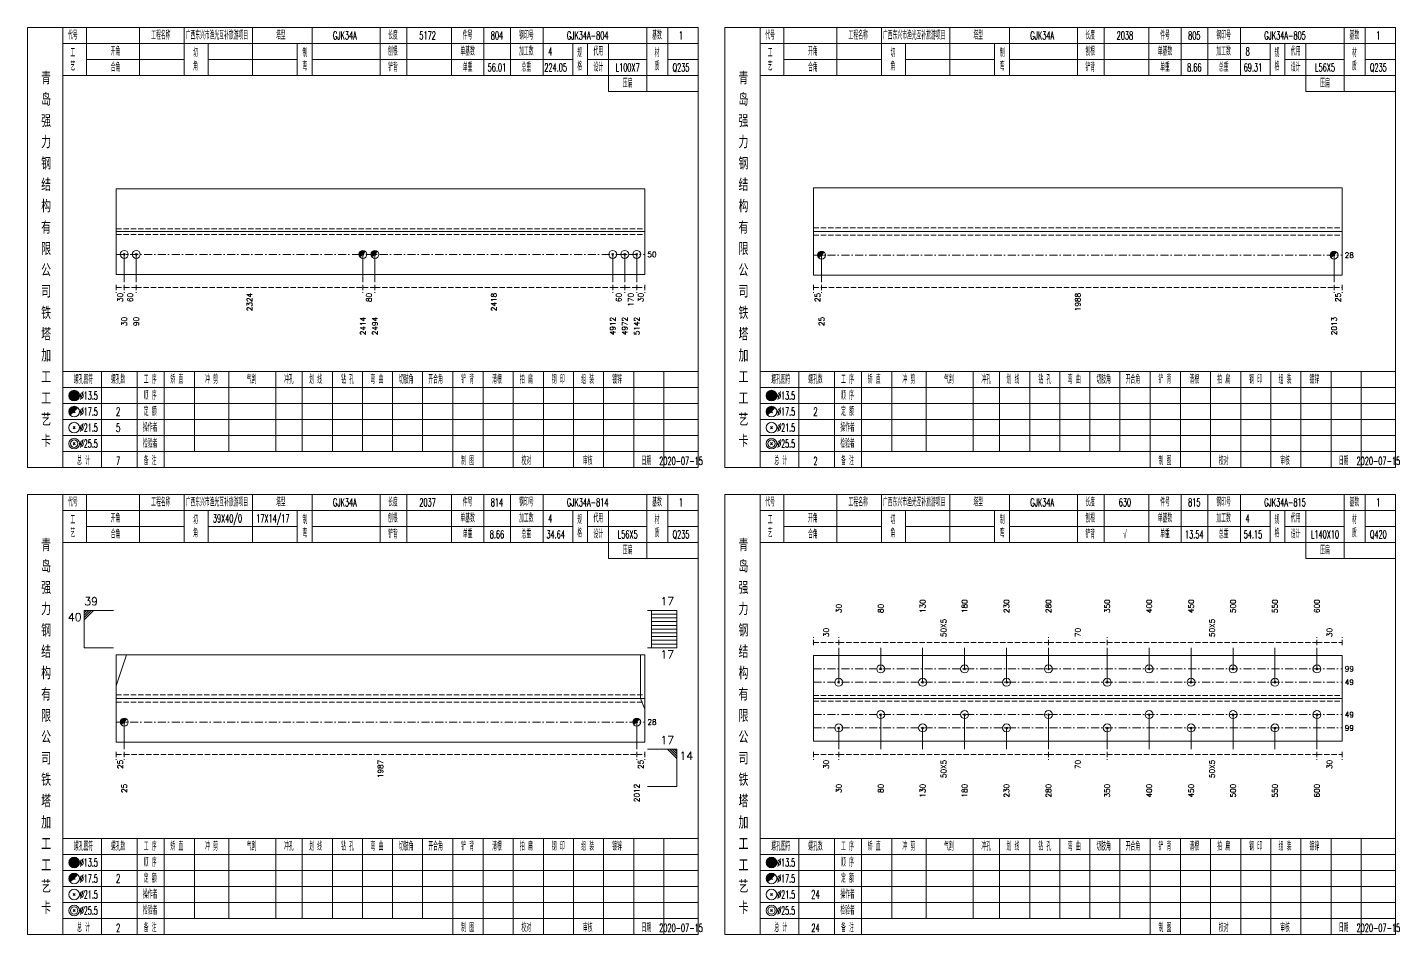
# Model space of a CAD drawing. Extents: x 0 to 2606, y -377 to 6479.
# Drawn here: x 2091 to 2606, y 2975 to 3315 of the extents above; entities that cross this region are included whole.
import ezdxf
from ezdxf.enums import TextEntityAlignment as Align

# ---------------------------------------------------------------- set-up
doc = ezdxf.new("R2010")
doc.units = 0
doc.header["$MEASUREMENT"] = 0
doc.linetypes.add('一点画线', pattern=[5.2, 3, -1, 0.2, -1])
doc.linetypes.add('虚线', pattern=[2.75, 2, -0.75])
doc.layers.get('0').update_dxf_attribs({"linetype": 'CONTINUOUS', "lineweight": 25})
doc.layers.add('1', color=7, linetype='CONTINUOUS', lineweight=25)
doc.layers.add('4', color=7, linetype='CONTINUOUS', lineweight=25)
doc.styles.get("Standard").update_dxf_attribs({"font": 'simplex.shx', "width": 0.7, "height": 3, "bigfont": 'gbhzfs.shx'})

msp = doc.modelspace()

# ---------------------------------------------------------------- linework, layer by layer
at = {"color": 7, "linetype": 'Continuous', "lineweight": 18}
for p, q in [((2124.5, 3254.55), (2124.5, 3222.45)), ((2124.5, 3254.55), (2322.6, 3254.55)), ((2322.6, 3254.55), (2322.6, 3222.45)), ((2385.9, 3254.84), (2385.9, 3222.16)), ((2385.9, 3254.84), (2584, 3254.84)), ((2584, 3254.84), (2584, 3222.16)), ((2124.5, 3238.5), (2322.6, 3238.5)), ((2385.9, 3238.5), (2584, 3238.5)), ((2124.5, 3079.84), (2124.5, 3047.16)), ((2124.5, 3079.84), (2322.6, 3079.84)), ((2322.6, 3079.84), (2322.6, 3047.16)), ((2385.9, 3079.57), (2385.9, 3047.43)), ((2385.9, 3079.57), (2584, 3079.57)), ((2584, 3079.57), (2584, 3047.43)), ((2124.5, 3063.5), (2322.6, 3063.5)), ((2385.9, 3063.5), (2584, 3063.5))]:
    msp.add_line(p, q, dxfattribs=at)
at = {"color": 1, "linetype": '虚线', "lineweight": 18}
for p, q in [((2124.5, 3239.55), (2322.6, 3239.55)), ((2124.5, 3237.45), (2322.6, 3237.45)), ((2385.9, 3239.84), (2584, 3239.84)), ((2385.9, 3237.16), (2584, 3237.16)), ((2124.5, 3064.84), (2322.6, 3064.84)), ((2124.5, 3062.16), (2322.6, 3062.16)), ((2385.9, 3064.57), (2584, 3064.57)), ((2385.9, 3062.43), (2584, 3062.43))]:
    msp.add_line(p, q, dxfattribs=at)
at = {"color": 3, "linetype": '一点画线', "lineweight": 13}
for p, q in [((2124.5, 3229.95), (2322.6, 3229.95)), ((2385.9, 3229.66), (2584, 3229.66)), ((2385.9, 3074.57), (2584, 3074.57)), ((2385.9, 3069.57), (2584, 3069.57)), ((2385.9, 3057.43), (2584, 3057.43)), ((2124.5, 3054.66), (2322.6, 3054.66)), ((2385.9, 3052.43), (2584, 3052.43))]:
    msp.add_line(p, q, dxfattribs=at)
at = {"color": 7, "linetype": 'Continuous', "lineweight": 13}
for p, q in [((2127.5, 3229.95), (2127.5, 3219.5)), ((2132, 3229.95), (2132, 3219.5)), ((2216.96, 3229.95), (2216.96, 3219.5)), ((2221.46, 3229.95), (2221.46, 3219.5)), ((2310.6, 3229.95), (2310.6, 3219.5)), ((2315.1, 3229.95), (2315.1, 3219.5)), ((2319.6, 3229.95), (2319.6, 3219.5)), ((2388.9, 3229.66), (2388.9, 3219.5)), ((2581, 3229.66), (2581, 3219.5)), ((2112.5, 3096.5), (2123.5, 3096.5)), ((2112.5, 3082.5), (2112.5, 3096.5)), ((2113.38, 3096.5), (2112.5, 3095.62)), ((2114.25, 3096.5), (2112.5, 3094.75)), ((2115.12, 3096.5), (2112.5, 3093.88)), ((2116, 3096.5), (2112.5, 3093)), ((2334.6, 3096.5), (2323.6, 3096.5)), ((2325.1, 3082.5), (2325.1, 3096.5)), ((2334.6, 3082.5), (2334.6, 3096.5)), ((2334.6, 3095.1), (2325.1, 3095.1)), ((2334.6, 3093.7), (2325.1, 3093.7)), ((2334.6, 3092.3), (2325.1, 3092.3)), ((2334.6, 3090.9), (2325.1, 3090.9)), ((2334.6, 3089.5), (2325.1, 3089.5)), ((2334.6, 3088.1), (2325.1, 3088.1)), ((2334.6, 3086.7), (2325.1, 3086.7)), ((2112.5, 3082.5), (2123.5, 3082.5)), ((2334.6, 3082.5), (2323.6, 3082.5)), ((2334.6, 3085.3), (2325.1, 3085.3)), ((2334.6, 3083.9), (2325.1, 3083.9)), ((2395.33, 3069.57), (2395.33, 3082.5)), ((2411.06, 3074.57), (2411.06, 3082.5)), ((2426.78, 3069.57), (2426.78, 3082.5)), ((2442.5, 3074.57), (2442.5, 3082.5)), ((2458.22, 3069.57), (2458.22, 3082.5)), ((2473.94, 3074.57), (2473.94, 3082.5)), ((2495.96, 3069.57), (2495.96, 3082.5)), ((2511.68, 3074.57), (2511.68, 3082.5)), ((2527.4, 3069.57), (2527.4, 3082.5)), ((2543.12, 3074.57), (2543.12, 3082.5)), ((2558.84, 3069.57), (2558.84, 3082.5)), ((2574.57, 3074.57), (2574.57, 3082.5)), ((2124.5, 3068.17), (2128.29, 3079.84)), ((2320.95, 3063.5), (2320.95, 3079.84)), ((2410.76, 3074.27), (2411.36, 3074.87)), ((2411.36, 3074.27), (2410.76, 3074.87)), ((2442.2, 3074.27), (2442.8, 3074.87)), ((2442.8, 3074.27), (2442.2, 3074.87)), ((2473.64, 3074.27), (2474.24, 3074.87)), ((2474.24, 3074.27), (2473.64, 3074.87)), ((2511.38, 3074.27), (2511.98, 3074.87)), ((2511.98, 3074.27), (2511.38, 3074.87)), ((2542.82, 3074.27), (2543.42, 3074.87)), ((2543.42, 3074.27), (2542.82, 3074.87)), ((2574.27, 3074.27), (2574.87, 3074.87)), ((2574.87, 3074.27), (2574.27, 3074.87)), ((2395.03, 3069.27), (2395.63, 3069.87)), ((2395.63, 3069.27), (2395.03, 3069.87)), ((2426.48, 3069.27), (2427.08, 3069.87)), ((2427.08, 3069.27), (2426.48, 3069.87)), ((2457.92, 3069.27), (2458.52, 3069.87)), ((2458.52, 3069.27), (2457.92, 3069.87)), ((2495.66, 3069.27), (2496.26, 3069.87)), ((2496.26, 3069.27), (2495.66, 3069.87)), ((2527.1, 3069.27), (2527.7, 3069.87)), ((2527.7, 3069.27), (2527.1, 3069.87)), ((2558.54, 3069.27), (2559.14, 3069.87)), ((2559.14, 3069.27), (2558.54, 3069.87)), ((2322.6, 3059.42), (2320.95, 3063.5)), ((2411.06, 3057.43), (2411.06, 3044.5)), ((2442.5, 3057.43), (2442.5, 3044.5)), ((2473.94, 3057.43), (2473.94, 3044.5)), ((2511.68, 3057.43), (2511.68, 3044.5)), ((2543.12, 3057.43), (2543.12, 3044.5)), ((2574.57, 3057.43), (2574.57, 3044.5)), ((2127.5, 3054.66), (2127.5, 3044.5)), ((2319.6, 3054.66), (2319.6, 3044.5)), ((2395.33, 3052.43), (2395.33, 3044.5)), ((2426.78, 3052.43), (2426.78, 3044.5)), ((2458.22, 3052.43), (2458.22, 3044.5)), ((2495.96, 3052.43), (2495.96, 3044.5)), ((2527.4, 3052.43), (2527.4, 3044.5)), ((2558.84, 3052.43), (2558.84, 3044.5)), ((2334.6, 3044.5), (2323.6, 3044.5)), ((2331.1, 3044.5), (2334.6, 3041)), ((2331.98, 3044.5), (2334.6, 3041.88)), ((2332.85, 3044.5), (2334.6, 3042.75)), ((2333.73, 3044.5), (2334.6, 3043.62)), ((2334.6, 3044.5), (2334.6, 3030.5)), ((2334.6, 3030.5), (2323.6, 3030.5))]:
    msp.add_line(p, q, dxfattribs=at)
at = {"color": 8, "linetype": '虚线', "lineweight": 9}
for p, q in [((2124.5, 3218.5), (2124.5, 3215.5)), ((2124.5, 3217.5), (2127.5, 3217.5)), ((2127.5, 3218.5), (2127.5, 3215.5)), ((2127.5, 3218.5), (2127.5, 3215.5)), ((2127.5, 3217.5), (2132, 3217.5)), ((2132, 3218.5), (2132, 3215.5)), ((2132, 3218.5), (2132, 3215.5)), ((2132, 3217.5), (2216.96, 3217.5)), ((2216.96, 3218.5), (2216.96, 3215.5)), ((2216.96, 3218.5), (2216.96, 3215.5)), ((2216.96, 3217.5), (2221.46, 3217.5)), ((2221.46, 3218.5), (2221.46, 3215.5)), ((2221.46, 3218.5), (2221.46, 3215.5)), ((2221.46, 3217.5), (2310.6, 3217.5)), ((2310.6, 3218.5), (2310.6, 3215.5)), ((2310.6, 3218.5), (2310.6, 3215.5)), ((2310.6, 3217.5), (2315.1, 3217.5)), ((2315.1, 3218.5), (2315.1, 3215.5)), ((2315.1, 3218.5), (2315.1, 3215.5)), ((2315.1, 3217.5), (2319.6, 3217.5)), ((2319.6, 3218.5), (2319.6, 3215.5)), ((2319.6, 3218.5), (2319.6, 3215.5)), ((2319.6, 3217.5), (2322.6, 3217.5)), ((2322.6, 3218.5), (2322.6, 3215.5)), ((2385.9, 3218.5), (2385.9, 3215.5)), ((2385.9, 3217.5), (2388.9, 3217.5)), ((2388.9, 3218.5), (2388.9, 3215.5)), ((2388.9, 3218.5), (2388.9, 3215.5)), ((2388.9, 3217.5), (2581, 3217.5)), ((2581, 3218.5), (2581, 3215.5)), ((2581, 3218.5), (2581, 3215.5)), ((2581, 3217.5), (2584, 3217.5)), ((2584, 3218.5), (2584, 3215.5)), ((2385.9, 3083.5), (2385.9, 3086.5)), ((2395.33, 3083.5), (2395.33, 3086.5)), ((2395.33, 3083.5), (2395.33, 3086.5)), ((2473.94, 3083.5), (2473.94, 3086.5)), ((2473.94, 3083.5), (2473.94, 3086.5)), ((2495.96, 3083.5), (2495.96, 3086.5)), ((2495.96, 3083.5), (2495.96, 3086.5)), ((2574.57, 3083.5), (2574.57, 3086.5)), ((2574.57, 3083.5), (2574.57, 3086.5)), ((2584, 3083.5), (2584, 3086.5)), ((2385.9, 3084.5), (2395.33, 3084.5)), ((2395.33, 3084.5), (2473.94, 3084.5)), ((2473.94, 3084.5), (2495.96, 3084.5)), ((2495.96, 3084.5), (2574.57, 3084.5)), ((2574.57, 3084.5), (2584, 3084.5)), ((2124.5, 3043.5), (2124.5, 3040.5)), ((2124.5, 3042.5), (2127.5, 3042.5)), ((2127.5, 3043.5), (2127.5, 3040.5)), ((2127.5, 3043.5), (2127.5, 3040.5)), ((2127.5, 3042.5), (2319.6, 3042.5)), ((2319.6, 3043.5), (2319.6, 3040.5)), ((2319.6, 3043.5), (2319.6, 3040.5)), ((2319.6, 3042.5), (2322.6, 3042.5)), ((2322.6, 3043.5), (2322.6, 3040.5)), ((2385.9, 3043.5), (2385.9, 3040.5)), ((2385.9, 3042.5), (2395.33, 3042.5)), ((2395.33, 3043.5), (2395.33, 3040.5)), ((2395.33, 3043.5), (2395.33, 3040.5)), ((2395.33, 3042.5), (2473.94, 3042.5)), ((2473.94, 3043.5), (2473.94, 3040.5)), ((2473.94, 3043.5), (2473.94, 3040.5)), ((2473.94, 3042.5), (2495.96, 3042.5)), ((2495.96, 3043.5), (2495.96, 3040.5)), ((2495.96, 3043.5), (2495.96, 3040.5)), ((2495.96, 3042.5), (2574.57, 3042.5)), ((2574.57, 3043.5), (2574.57, 3040.5)), ((2574.57, 3043.5), (2574.57, 3040.5)), ((2574.57, 3042.5), (2584, 3042.5)), ((2584, 3043.5), (2584, 3040.5))]:
    msp.add_line(p, q, dxfattribs=at)
at = {"color": 7, "linetype": 'Continuous', "lineweight": 13}
for centre in [(2411.06, 3074.57), (2442.5, 3074.57), (2473.94, 3074.57), (2511.68, 3074.57), (2543.12, 3074.57), (2574.57, 3074.57), (2395.33, 3069.57), (2426.78, 3069.57), (2458.22, 3069.57), (2495.96, 3069.57), (2527.4, 3069.57), (2558.84, 3069.57)]:
    msp.add_circle(centre, 1.5, dxfattribs=at)
at = {"layer": '1', "color": 7, "linetype": 'Continuous', "lineweight": 13}
for p, q in [((2127.2, 3229.65), (2127.8, 3230.25)), ((2127.8, 3229.65), (2127.2, 3230.25)), ((2131.7, 3229.65), (2132.3, 3230.25)), ((2132.3, 3229.65), (2131.7, 3230.25)), ((2310.3, 3229.65), (2310.9, 3230.25)), ((2310.9, 3229.65), (2310.3, 3230.25)), ((2314.8, 3229.65), (2315.4, 3230.25)), ((2315.4, 3229.65), (2314.8, 3230.25)), ((2319.3, 3229.65), (2319.9, 3230.25)), ((2319.9, 3229.65), (2319.3, 3230.25)), ((2410.76, 3057.13), (2411.36, 3057.73)), ((2411.36, 3057.13), (2410.76, 3057.73)), ((2442.2, 3057.13), (2442.8, 3057.73)), ((2442.8, 3057.13), (2442.2, 3057.73)), ((2473.64, 3057.13), (2474.24, 3057.73)), ((2474.24, 3057.13), (2473.64, 3057.73)), ((2511.38, 3057.13), (2511.98, 3057.73)), ((2511.98, 3057.13), (2511.38, 3057.73)), ((2542.82, 3057.13), (2543.42, 3057.73)), ((2543.42, 3057.13), (2542.82, 3057.73)), ((2574.27, 3057.13), (2574.87, 3057.73)), ((2574.87, 3057.13), (2574.27, 3057.73)), ((2395.03, 3052.13), (2395.63, 3052.73)), ((2395.63, 3052.13), (2395.03, 3052.73)), ((2426.48, 3052.13), (2427.08, 3052.73)), ((2427.08, 3052.13), (2426.48, 3052.73)), ((2457.92, 3052.13), (2458.52, 3052.73)), ((2458.52, 3052.13), (2457.92, 3052.73)), ((2495.66, 3052.13), (2496.26, 3052.73)), ((2496.26, 3052.13), (2495.66, 3052.73)), ((2527.1, 3052.13), (2527.7, 3052.73)), ((2527.7, 3052.13), (2527.1, 3052.73)), ((2558.54, 3052.13), (2559.14, 3052.73)), ((2559.14, 3052.13), (2558.54, 3052.73))]:
    msp.add_line(p, q, dxfattribs=at)
at = {"layer": '1', "color": 7, "linetype": 'Continuous', "lineweight": 0}
for p, q in [((2216.66, 3229.65), (2217.26, 3230.25)), ((2216.66, 3230.25), (2217.26, 3229.65)), ((2221.16, 3229.65), (2221.76, 3230.25)), ((2221.16, 3230.25), (2221.76, 3229.65)), ((2388.6, 3229.36), (2389.2, 3229.96)), ((2388.6, 3229.96), (2389.2, 3229.36)), ((2580.7, 3229.36), (2581.3, 3229.96)), ((2580.7, 3229.96), (2581.3, 3229.36)), ((2127.2, 3054.36), (2127.8, 3054.96)), ((2127.2, 3054.96), (2127.8, 3054.36)), ((2319.3, 3054.36), (2319.9, 3054.96)), ((2319.3, 3054.96), (2319.9, 3054.36))]:
    msp.add_line(p, q, dxfattribs=at)
at = {"layer": '1', "color": 7, "linetype": 'Continuous', "lineweight": 18}
for p, q in [((2124.5, 3222.45), (2322.6, 3222.45)), ((2385.9, 3222.16), (2584, 3222.16)), ((2124.5, 3047.16), (2322.6, 3047.16)), ((2385.9, 3047.43), (2584, 3047.43))]:
    msp.add_line(p, q, dxfattribs=at)
at = {"layer": '1', "color": 7, "linetype": 'Continuous', "lineweight": 13}
for centre in [(2127.5, 3229.95), (2132, 3229.95), (2216.96, 3229.95), (2221.46, 3229.95), (2310.6, 3229.95), (2315.1, 3229.95), (2319.6, 3229.95), (2388.9, 3229.66), (2581, 3229.66), (2127.5, 3054.66), (2319.6, 3054.66), (2411.06, 3057.43), (2442.5, 3057.43), (2473.94, 3057.43), (2511.68, 3057.43), (2543.12, 3057.43), (2574.57, 3057.43), (2395.33, 3052.43), (2426.78, 3052.43), (2458.22, 3052.43), (2495.96, 3052.43), (2527.4, 3052.43), (2558.84, 3052.43)]:
    msp.add_circle(centre, 1.5, dxfattribs=at)
for centre, radius in [((2216.96, 3229.95), 1.35), ((2216.96, 3229.95), 1.2), ((2216.96, 3229.95), 1.05), ((2216.96, 3229.95), 0.9), ((2216.96, 3229.95), 0.75), ((2216.96, 3229.95), 0.6), ((2216.96, 3229.95), 0.45), ((2216.96, 3229.95), 0.3), ((2216.96, 3229.95), 0.15), ((2221.46, 3229.95), 1.35), ((2221.46, 3229.95), 1.2), ((2221.46, 3229.95), 1.05), ((2221.46, 3229.95), 0.9), ((2221.46, 3229.95), 0.75), ((2221.46, 3229.95), 0.6), ((2221.46, 3229.95), 0.45), ((2221.46, 3229.95), 0.3), ((2221.46, 3229.95), 0.15), ((2388.9, 3229.66), 1.35), ((2388.9, 3229.66), 1.2), ((2388.9, 3229.66), 1.05), ((2388.9, 3229.66), 0.9), ((2388.9, 3229.66), 0.75), ((2388.9, 3229.66), 0.6), ((2388.9, 3229.66), 0.45), ((2581, 3229.66), 1.35), ((2581, 3229.66), 1.2), ((2581, 3229.66), 1.05), ((2581, 3229.66), 0.9), ((2581, 3229.66), 0.75), ((2581, 3229.66), 0.6), ((2581, 3229.66), 0.45), ((2388.9, 3229.66), 0.3), ((2388.9, 3229.66), 0.15), ((2581, 3229.66), 0.3), ((2581, 3229.66), 0.15), ((2127.5, 3054.66), 1.35), ((2127.5, 3054.66), 1.2), ((2127.5, 3054.66), 1.05), ((2127.5, 3054.66), 0.9), ((2127.5, 3054.66), 0.75), ((2127.5, 3054.66), 0.6), ((2319.6, 3054.66), 1.35), ((2319.6, 3054.66), 1.2), ((2319.6, 3054.66), 1.05), ((2319.6, 3054.66), 0.9), ((2319.6, 3054.66), 0.75), ((2319.6, 3054.66), 0.6), ((2127.5, 3054.66), 0.45), ((2127.5, 3054.66), 0.3), ((2127.5, 3054.66), 0.15), ((2319.6, 3054.66), 0.45), ((2319.6, 3054.66), 0.3), ((2319.6, 3054.66), 0.15)]:
    msp.add_arc(centre, radius, 45, 225, dxfattribs=at)
at = {"layer": '4', "color": 1, "linetype": 'Continuous', "lineweight": 18}
for p, q in [((2104.5, 3150), (2104.5, 3315)), ((2113.4, 3297), (2113.4, 3315)), ((2133.2, 3297), (2133.2, 3315)), ((2150, 3297), (2150, 3315)), ((2175.6, 3297), (2175.6, 3315)), ((2197.9, 3297), (2197.9, 3315)), ((2223.4, 3297), (2223.4, 3315)), ((2233.4, 3297), (2233.4, 3315)), ((2250.1, 3297), (2250.1, 3315)), ((2262.3, 3297), (2262.3, 3315)), ((2272.3, 3297), (2272.3, 3315)), ((2284.5, 3297), (2284.5, 3315)), ((2323.4, 3291), (2323.4, 3315)), ((2331.2, 3297), (2331.2, 3315)), ((2365.9, 3150), (2365.9, 3315)), ((2374.8, 3297), (2374.8, 3315)), ((2394.6, 3297), (2394.6, 3315)), ((2411.4, 3297), (2411.4, 3315)), ((2437, 3297), (2437, 3315)), ((2459.3, 3297), (2459.3, 3315)), ((2484.8, 3297), (2484.8, 3315)), ((2494.8, 3297), (2494.8, 3315)), ((2511.5, 3297), (2511.5, 3315)), ((2523.7, 3297), (2523.7, 3315)), ((2533.7, 3297), (2533.7, 3315)), ((2545.9, 3297), (2545.9, 3315)), ((2584.8, 3291), (2584.8, 3315)), ((2592.6, 3297), (2592.6, 3315)), ((2104.5, 3309), (2342.6, 3309)), ((2159, 3297), (2159, 3309)), ((2192.3, 3297), (2192.3, 3309)), ((2295.6, 3297), (2295.6, 3309)), ((2301.2, 3297), (2301.2, 3309)), ((2309, 3291), (2309, 3309)), ((2365.9, 3309), (2604, 3309)), ((2420.4, 3297), (2420.4, 3309)), ((2453.7, 3297), (2453.7, 3309)), ((2557, 3297), (2557, 3309)), ((2562.6, 3297), (2562.6, 3309)), ((2570.4, 3291), (2570.4, 3309)), ((2113.4, 3303), (2150, 3303)), ((2159, 3303), (2192.3, 3303)), ((2197.9, 3303), (2295.6, 3303)), ((2301.2, 3303), (2323.4, 3303)), ((2331.2, 3303), (2342.6, 3303)), ((2374.8, 3303), (2411.4, 3303)), ((2420.4, 3303), (2453.7, 3303)), ((2459.3, 3303), (2557, 3303)), ((2562.6, 3303), (2584.8, 3303)), ((2592.6, 3303), (2604, 3303)), ((2104.5, 3297), (2342.6, 3297)), ((2365.9, 3297), (2604, 3297)), ((2309, 3291), (2342.6, 3291)), ((2570.4, 3291), (2604, 3291)), ((2104.5, 3186), (2342.6, 3186)), ((2119, 3150), (2119, 3186)), ((2132.3, 3150), (2132.3, 3186)), ((2142.4, 3150), (2142.4, 3186)), ((2153.8, 3156), (2153.8, 3186)), ((2166.7, 3156), (2166.7, 3186)), ((2184.3, 3156), (2184.3, 3186)), ((2194.2, 3156), (2194.2, 3186)), ((2205.5, 3156), (2205.5, 3186)), ((2216.8, 3156), (2216.8, 3186)), ((2228.1, 3156), (2228.1, 3186)), ((2239.3, 3156), (2239.3, 3186)), ((2250.7, 3156), (2250.7, 3186)), ((2262, 3156), (2262, 3186)), ((2273.3, 3156), (2273.3, 3186)), ((2284.6, 3156), (2284.6, 3186)), ((2295.9, 3156), (2295.9, 3186)), ((2307.2, 3156), (2307.2, 3186)), ((2318.5, 3156), (2318.5, 3186)), ((2329.8, 3156), (2329.8, 3186)), ((2365.9, 3186), (2604, 3186)), ((2380.4, 3150), (2380.4, 3186)), ((2393.7, 3150), (2393.7, 3186)), ((2403.8, 3150), (2403.8, 3186)), ((2415.2, 3156), (2415.2, 3186)), ((2428.1, 3156), (2428.1, 3186)), ((2445.7, 3156), (2445.7, 3186)), ((2455.6, 3156), (2455.6, 3186)), ((2466.9, 3156), (2466.9, 3186)), ((2478.2, 3156), (2478.2, 3186)), ((2489.5, 3156), (2489.5, 3186)), ((2500.7, 3156), (2500.7, 3186)), ((2512.1, 3156), (2512.1, 3186)), ((2523.4, 3156), (2523.4, 3186)), ((2534.7, 3156), (2534.7, 3186)), ((2546, 3156), (2546, 3186)), ((2557.3, 3156), (2557.3, 3186)), ((2568.6, 3156), (2568.6, 3186)), ((2579.9, 3156), (2579.9, 3186)), ((2591.2, 3156), (2591.2, 3186)), ((2104.5, 3180), (2342.6, 3180)), ((2365.9, 3180), (2604, 3180)), ((2104.5, 3174), (2342.6, 3174)), ((2365.9, 3174), (2604, 3174)), ((2104.5, 3168), (2342.6, 3168)), ((2365.9, 3168), (2604, 3168)), ((2104.5, 3162), (2342.6, 3162)), ((2365.9, 3162), (2604, 3162)), ((2104.5, 3156), (2342.6, 3156)), ((2250.7, 3150), (2250.7, 3156)), ((2262, 3150), (2262, 3156)), ((2273.3, 3150), (2273.3, 3156)), ((2284.6, 3150), (2284.6, 3156)), ((2295.9, 3150), (2295.9, 3156)), ((2307.2, 3150), (2307.2, 3156)), ((2318.5, 3150), (2318.5, 3156)), ((2329.8, 3150), (2329.8, 3156)), ((2365.9, 3156), (2604, 3156)), ((2512.1, 3150), (2512.1, 3156)), ((2523.4, 3150), (2523.4, 3156)), ((2534.7, 3150), (2534.7, 3156)), ((2546, 3150), (2546, 3156)), ((2557.3, 3150), (2557.3, 3156)), ((2568.6, 3150), (2568.6, 3156)), ((2579.9, 3150), (2579.9, 3156)), ((2591.2, 3150), (2591.2, 3156)), ((2104.5, 2975), (2104.5, 3140)), ((2113.4, 3122), (2113.4, 3140)), ((2133.2, 3122), (2133.2, 3140)), ((2150, 3122), (2150, 3140)), ((2175.6, 3122), (2175.6, 3140)), ((2197.9, 3122), (2197.9, 3140)), ((2223.4, 3122), (2223.4, 3140)), ((2233.4, 3122), (2233.4, 3140)), ((2250.1, 3122), (2250.1, 3140)), ((2262.3, 3122), (2262.3, 3140)), ((2272.3, 3122), (2272.3, 3140)), ((2284.5, 3122), (2284.5, 3140)), ((2323.4, 3116), (2323.4, 3140)), ((2331.2, 3122), (2331.2, 3140)), ((2365.9, 2975), (2365.9, 3140)), ((2374.8, 3122), (2374.8, 3140)), ((2394.6, 3122), (2394.6, 3140)), ((2411.4, 3122), (2411.4, 3140)), ((2437, 3122), (2437, 3140)), ((2459.3, 3122), (2459.3, 3140)), ((2484.8, 3122), (2484.8, 3140)), ((2494.8, 3122), (2494.8, 3140)), ((2511.5, 3122), (2511.5, 3140)), ((2523.7, 3122), (2523.7, 3140)), ((2533.7, 3122), (2533.7, 3140)), ((2545.9, 3122), (2545.9, 3140)), ((2584.8, 3116), (2584.8, 3140)), ((2592.6, 3122), (2592.6, 3140)), ((2104.5, 3134), (2342.6, 3134)), ((2159, 3122), (2159, 3134)), ((2192.3, 3122), (2192.3, 3134)), ((2295.6, 3122), (2295.6, 3134)), ((2301.2, 3122), (2301.2, 3134)), ((2309, 3116), (2309, 3134)), ((2365.9, 3134), (2604, 3134)), ((2420.4, 3122), (2420.4, 3134)), ((2453.7, 3122), (2453.7, 3134)), ((2557, 3122), (2557, 3134)), ((2562.6, 3122), (2562.6, 3134)), ((2570.4, 3116), (2570.4, 3134)), ((2113.4, 3128), (2150, 3128)), ((2159, 3128), (2192.3, 3128)), ((2197.9, 3128), (2295.6, 3128)), ((2301.2, 3128), (2323.4, 3128)), ((2331.2, 3128), (2342.6, 3128)), ((2374.8, 3128), (2411.4, 3128)), ((2420.4, 3128), (2453.7, 3128)), ((2459.3, 3128), (2557, 3128)), ((2562.6, 3128), (2584.8, 3128)), ((2592.6, 3128), (2604, 3128)), ((2104.5, 3122), (2342.6, 3122)), ((2365.9, 3122), (2604, 3122)), ((2309, 3116), (2342.6, 3116)), ((2570.4, 3116), (2604, 3116)), ((2104.5, 3011), (2342.6, 3011)), ((2119, 2975), (2119, 3011)), ((2132.3, 2975), (2132.3, 3011)), ((2142.4, 2975), (2142.4, 3011)), ((2153.8, 2981), (2153.8, 3011)), ((2166.7, 2981), (2166.7, 3011)), ((2184.3, 2981), (2184.3, 3011)), ((2194.2, 2981), (2194.2, 3011)), ((2205.5, 2981), (2205.5, 3011)), ((2216.8, 2981), (2216.8, 3011)), ((2228.1, 2981), (2228.1, 3011)), ((2239.3, 2981), (2239.3, 3011)), ((2250.7, 2981), (2250.7, 3011)), ((2262, 2981), (2262, 3011)), ((2273.3, 2981), (2273.3, 3011)), ((2284.6, 2981), (2284.6, 3011)), ((2295.9, 2981), (2295.9, 3011)), ((2307.2, 2981), (2307.2, 3011)), ((2318.5, 2981), (2318.5, 3011)), ((2329.8, 2981), (2329.8, 3011)), ((2365.9, 3011), (2604, 3011)), ((2380.4, 2975), (2380.4, 3011)), ((2393.7, 2975), (2393.7, 3011)), ((2403.8, 2975), (2403.8, 3011)), ((2415.2, 2981), (2415.2, 3011)), ((2428.1, 2981), (2428.1, 3011)), ((2445.7, 2981), (2445.7, 3011)), ((2455.6, 2981), (2455.6, 3011)), ((2466.9, 2981), (2466.9, 3011)), ((2478.2, 2981), (2478.2, 3011)), ((2489.5, 2981), (2489.5, 3011)), ((2500.7, 2981), (2500.7, 3011)), ((2512.1, 2981), (2512.1, 3011)), ((2523.4, 2981), (2523.4, 3011)), ((2534.7, 2981), (2534.7, 3011)), ((2546, 2981), (2546, 3011)), ((2557.3, 2981), (2557.3, 3011)), ((2568.6, 2981), (2568.6, 3011)), ((2579.9, 2981), (2579.9, 3011)), ((2591.2, 2981), (2591.2, 3011)), ((2104.5, 3005), (2342.6, 3005)), ((2365.9, 3005), (2604, 3005)), ((2104.5, 2999), (2342.6, 2999)), ((2365.9, 2999), (2604, 2999)), ((2104.5, 2993), (2342.6, 2993)), ((2365.9, 2993), (2604, 2993)), ((2104.5, 2987), (2342.6, 2987)), ((2365.9, 2987), (2604, 2987)), ((2104.5, 2981), (2342.6, 2981)), ((2250.7, 2975), (2250.7, 2981)), ((2262, 2975), (2262, 2981)), ((2273.3, 2975), (2273.3, 2981)), ((2284.6, 2975), (2284.6, 2981)), ((2295.9, 2975), (2295.9, 2981)), ((2307.2, 2975), (2307.2, 2981)), ((2318.5, 2975), (2318.5, 2981)), ((2329.8, 2975), (2329.8, 2981)), ((2365.9, 2981), (2604, 2981)), ((2512.1, 2975), (2512.1, 2981)), ((2523.4, 2975), (2523.4, 2981)), ((2534.7, 2975), (2534.7, 2981)), ((2546, 2975), (2546, 2981)), ((2557.3, 2975), (2557.3, 2981)), ((2568.6, 2975), (2568.6, 2981)), ((2579.9, 2975), (2579.9, 2981)), ((2591.2, 2975), (2591.2, 2981))]:
    msp.add_line(p, q, dxfattribs=at)
at = {"layer": '4', "color": 7, "linetype": 'Continuous', "lineweight": 13}
for p, q in [((2108.5, 3176.8), (2108.9, 3177.2)), ((2108.9, 3176.8), (2108.5, 3177.2)), ((2369.9, 3176.8), (2370.3, 3177.2)), ((2370.3, 3176.8), (2369.9, 3177.2)), ((2108.3, 3164.6), (2109.1, 3165.4)), ((2109.1, 3164.6), (2108.3, 3165.4)), ((2369.7, 3164.6), (2370.5, 3165.4)), ((2370.5, 3164.6), (2369.7, 3165.4)), ((2108.3, 3158.6), (2109.1, 3159.4)), ((2109.1, 3158.6), (2108.3, 3159.4)), ((2369.7, 3158.6), (2370.5, 3159.4)), ((2370.5, 3158.6), (2369.7, 3159.4)), ((2108.5, 3001.8), (2108.9, 3002.2)), ((2108.9, 3001.8), (2108.5, 3002.2)), ((2369.9, 3001.8), (2370.3, 3002.2)), ((2370.3, 3001.8), (2369.9, 3002.2)), ((2108.3, 2989.6), (2109.1, 2990.4)), ((2109.1, 2989.6), (2108.3, 2990.4)), ((2369.7, 2989.6), (2370.5, 2990.4)), ((2370.5, 2989.6), (2369.7, 2990.4)), ((2108.3, 2983.6), (2109.1, 2984.4)), ((2109.1, 2983.6), (2108.3, 2984.4)), ((2369.7, 2983.6), (2370.5, 2984.4)), ((2370.5, 2983.6), (2369.7, 2984.4))]:
    msp.add_line(p, q, dxfattribs=at)
at = {"layer": '4', "color": 7, "linetype": 'Continuous', "lineweight": 0}
for p, q in [((2108.3, 3170.6), (2109.1, 3171.4)), ((2108.3, 3171.4), (2109.1, 3170.6)), ((2369.7, 3170.6), (2370.5, 3171.4)), ((2369.7, 3171.4), (2370.5, 3170.6)), ((2108.3, 2995.6), (2109.1, 2996.4)), ((2108.3, 2996.4), (2109.1, 2995.6)), ((2369.7, 2995.6), (2370.5, 2996.4)), ((2369.7, 2996.4), (2370.5, 2995.6))]:
    msp.add_line(p, q, dxfattribs=at)
at = {"layer": '4', "color": 1, "linetype": 'Continuous', "lineweight": 18}
for points in [[(2091.2, 3315), (2091.2, 3150), (2342.6, 3150), (2342.6, 3315)], [(2352.6, 3315), (2352.6, 3150), (2604, 3150), (2604, 3315)], [(2091.2, 3140), (2091.2, 2975), (2342.6, 2975), (2342.6, 3140)], [(2352.6, 3140), (2352.6, 2975), (2604, 2975), (2604, 3140)]]:
    msp.add_lwpolyline(points, close=True, dxfattribs=at)
at = {"layer": '4', "color": 7, "linetype": 'Continuous', "lineweight": 13}
for centre, radius in [((2108.7, 3177), 2), ((2108.7, 3177), 1.8), ((2370.1, 3177), 2), ((2370.1, 3177), 1.8), ((2108.7, 3177), 1.6), ((2108.7, 3177), 1.4), ((2108.7, 3177), 1.2), ((2108.7, 3177), 1), ((2108.7, 3177), 0.8), ((2108.7, 3177), 0.6), ((2108.7, 3177), 0.4), ((2108.7, 3177), 0.2), ((2370.1, 3177), 1.6), ((2370.1, 3177), 1.4), ((2370.1, 3177), 1.2), ((2370.1, 3177), 1), ((2370.1, 3177), 0.8), ((2370.1, 3177), 0.6), ((2370.1, 3177), 0.4), ((2370.1, 3177), 0.2), ((2108.7, 3171), 2), ((2370.1, 3171), 2), ((2108.7, 3165), 2), ((2370.1, 3165), 2), ((2108.7, 3159), 2), ((2108.7, 3159), 1.4), ((2370.1, 3159), 2), ((2370.1, 3159), 1.4), ((2108.7, 3002), 2), ((2108.7, 3002), 1.8), ((2370.1, 3002), 2), ((2370.1, 3002), 1.8), ((2108.7, 3002), 1.6), ((2108.7, 3002), 1.4), ((2108.7, 3002), 1.2), ((2108.7, 3002), 1), ((2108.7, 3002), 0.8), ((2108.7, 3002), 0.6), ((2108.7, 3002), 0.4), ((2108.7, 3002), 0.2), ((2370.1, 3002), 1.6), ((2370.1, 3002), 1.4), ((2370.1, 3002), 1.2), ((2370.1, 3002), 1), ((2370.1, 3002), 0.8), ((2370.1, 3002), 0.6), ((2370.1, 3002), 0.4), ((2370.1, 3002), 0.2), ((2108.7, 2996), 2), ((2370.1, 2996), 2), ((2108.7, 2990), 2), ((2370.1, 2990), 2), ((2108.7, 2984), 2), ((2108.7, 2984), 1.4), ((2370.1, 2984), 2), ((2370.1, 2984), 1.4)]:
    msp.add_circle(centre, radius, dxfattribs=at)
for centre, radius in [((2108.7, 3171), 1.8), ((2108.7, 3171), 1.6), ((2108.7, 3171), 1.4), ((2108.7, 3171), 1.2), ((2108.7, 3171), 1), ((2108.7, 3171), 0.8), ((2108.7, 3171), 0.6), ((2108.7, 3171), 0.4), ((2108.7, 3171), 0.2), ((2370.1, 3171), 1.8), ((2370.1, 3171), 1.6), ((2370.1, 3171), 1.4), ((2370.1, 3171), 1.2), ((2370.1, 3171), 1), ((2370.1, 3171), 0.8), ((2370.1, 3171), 0.6), ((2370.1, 3171), 0.4), ((2370.1, 3171), 0.2), ((2108.7, 2996), 1.8), ((2108.7, 2996), 1.6), ((2108.7, 2996), 1.4), ((2108.7, 2996), 1.2), ((2108.7, 2996), 1), ((2108.7, 2996), 0.8), ((2108.7, 2996), 0.6), ((2108.7, 2996), 0.4), ((2108.7, 2996), 0.2), ((2370.1, 2996), 1.8), ((2370.1, 2996), 1.6), ((2370.1, 2996), 1.4), ((2370.1, 2996), 1.2), ((2370.1, 2996), 1), ((2370.1, 2996), 0.8), ((2370.1, 2996), 0.6), ((2370.1, 2996), 0.4), ((2370.1, 2996), 0.2)]:
    msp.add_arc(centre, radius, 45, 225, dxfattribs=at)

# ---------------------------------------------------------------- texts
at = {"color": 7, "linetype": 'Continuous', "lineweight": 13}
for s, p in [('50', (2323.6, 3229.95)), ('28', (2585, 3229.66)), ('99', (2585, 3074.57)), ('49', (2585, 3069.57)), ('28', (2323.6, 3054.66)), ('49', (2585, 3057.43)), ('99', (2585, 3052.43))]:
    msp.add_text(s, height=2, dxfattribs=at).set_placement(p, align=Align.MIDDLE_LEFT)
at = {"color": 8, "linetype": 'Continuous', "lineweight": 9}
for s, p in [('30', (2126, 3215.5)), ('60', (2129.75, 3215.5)), ('2324', (2174.48, 3215.5)), ('80', (2219.21, 3215.5)), ('2418', (2266.03, 3215.5)), ('60', (2312.85, 3215.5)), ('170', (2317.35, 3215.5)), ('30', (2321.1, 3215.5)), ('25', (2387.4, 3215.5)), ('1988', (2484.95, 3215.5)), ('25', (2582.5, 3215.5)), ('25', (2126, 3040.5)), ('1987', (2223.55, 3040.5)), ('25', (2321.1, 3040.5)), ('30', (2390.62, 3040.5)), ('50X5', (2434.64, 3040.5)), ('70', (2484.95, 3040.5)), ('50X5', (2535.26, 3040.5)), ('30', (2579.28, 3040.5))]:
    msp.add_text(s, height=2, rotation=90, dxfattribs=at).set_placement(p, align=Align.MIDDLE_RIGHT)
at = {"color": 7, "linetype": 'Continuous', "lineweight": 13}
msp.add_text('39', height=3, dxfattribs=at).set_placement((2112.5, 3097.5), align=Align.BOTTOM_LEFT)
for p in [(2333.6, 3097.5), (2333.6, 3045.5)]:
    msp.add_text('17', height=3, dxfattribs=at).set_placement(p, align=Align.BOTTOM_RIGHT)
for s, p in [('30', (2395.33, 3095.5)), ('80', (2411.06, 3095.5)), ('130', (2426.78, 3095.5)), ('180', (2442.5, 3095.5)), ('230', (2458.22, 3095.5)), ('280', (2473.94, 3095.5)), ('350', (2495.96, 3095.5)), ('400', (2511.68, 3095.5)), ('450', (2527.4, 3095.5)), ('500', (2543.12, 3095.5)), ('550', (2558.84, 3095.5)), ('600', (2574.57, 3095.5))]:
    msp.add_text(s, height=2, rotation=90, dxfattribs=at).set_placement(p, align=Align.MIDDLE_LEFT)
for s, p in [('40', (2111.5, 3095.5)), ('17', (2333.6, 3081.5))]:
    msp.add_text(s, height=3, dxfattribs=at).set_placement(p, align=Align.TOP_RIGHT)
at = {"color": 8, "linetype": 'Continuous', "lineweight": 9}
for s, p in [('50X5', (2434.64, 3086.5)), ('50X5', (2535.26, 3086.5)), ('30', (2390.62, 3086.5)), ('70', (2484.95, 3086.5)), ('30', (2579.28, 3086.5))]:
    msp.add_text(s, height=2, rotation=90, dxfattribs=at).set_placement(p, align=Align.MIDDLE_LEFT)
at = {"color": 7, "linetype": 'Continuous', "lineweight": 13}
msp.add_text('14', height=3, dxfattribs=at).set_placement((2335.6, 3043.5), align=Align.TOP_LEFT)
at = {"layer": '1', "color": 7, "linetype": 'Continuous', "lineweight": 13}
for s, p in [('30', (2127.5, 3206.5)), ('90', (2132, 3206.5)), ('2414', (2216.96, 3206.5)), ('2494', (2221.46, 3206.5)), ('4912', (2310.6, 3206.5)), ('4972', (2315.1, 3206.5)), ('5142', (2319.6, 3206.5)), ('25', (2388.9, 3206.5)), ('2013', (2581, 3206.5)), ('25', (2127.5, 3031.5)), ('2012', (2319.6, 3031.5)), ('30', (2395.33, 3031.5)), ('80', (2411.06, 3031.5)), ('130', (2426.78, 3031.5)), ('180', (2442.5, 3031.5)), ('230', (2458.22, 3031.5)), ('280', (2473.94, 3031.5)), ('350', (2495.96, 3031.5)), ('400', (2511.68, 3031.5)), ('450', (2527.4, 3031.5)), ('500', (2543.12, 3031.5)), ('550', (2558.84, 3031.5)), ('600', (2574.57, 3031.5))]:
    msp.add_text(s, height=2, rotation=90, dxfattribs=at).set_placement(p, align=Align.MIDDLE_RIGHT)
at = {"layer": '4', "color": 1, "linetype": 'Continuous', "lineweight": 13}
for s, height, width, p in [('代号', 3, 0.6, (2108.2, 3312)), ('工程名称', 3, 0.6, (2141.2, 3312)), ('广西东兴市渔光互补旅游项目', 3, 0.6, (2162.2, 3312)), ('塔型', 3, 0.6, (2186.2, 3312)), ('GJK34A', 3, 0.6, (2210.2, 3312)), ('长度', 3, 0.6, (2228.2, 3312)), ('5172', 3, 0.6, (2241.2, 3312)), ('件号', 3, 0.6, (2256.2, 3312)), ('804', 3, 0.6, (2267.2, 3312)), ('钢印号', 3, 0.6, (2278.2, 3312)), ('GJK34A-804', 3, 0.6, (2301.2, 3312)), ('基数', 3, 0.6, (2327.2, 3312)), ('1', 3, 0.6, (2336.2, 3312)), ('代号', 3, 0.6, (2369.6, 3312)), ('工程名称', 3, 0.6, (2402.6, 3312)), ('广西东兴市渔光互补旅游项目', 3, 0.6, (2423.6, 3312)), ('塔型', 3, 0.6, (2447.6, 3312)), ('GJK34A', 3, 0.6, (2471.6, 3312)), ('长度', 3, 0.6, (2489.6, 3312)), ('2038', 3, 0.6, (2502.6, 3312)), ('件号', 3, 0.6, (2517.6, 3312)), ('805', 3, 0.6, (2528.6, 3312)), ('钢印号', 3, 0.6, (2539.6, 3312)), ('GJK34A-805', 3, 0.6, (2562.6, 3312)), ('基数', 3, 0.6, (2588.6, 3312)), ('1', 3, 0.6, (2597.6, 3312)), ('开角', 3, 0.6, (2124.2, 3306)), ('刨根', 3, 0.6, (2228.2, 3306)), ('单基数', 3, 0.6, (2256.2, 3306)), ('加工数', 3, 0.6, (2278.2, 3306)), ('4', 3, 0.6, (2287.2, 3306)), ('代用', 3, 0.6, (2305.2, 3306)), ('开角', 3, 0.6, (2385.6, 3306)), ('刨根', 3, 0.6, (2489.6, 3306)), ('单基数', 3, 0.6, (2517.6, 3306)), ('加工数', 3, 0.6, (2539.6, 3306)), ('8', 3, 0.6, (2548.6, 3306)), ('代用', 3, 0.6, (2566.6, 3306)), ('工', 3, 0.6, (2108.2, 3305.4)), ('艺', 3, 0.6, (2108.2, 3300.4)), ('切', 3, 0.6, (2154.2, 3305.4)), ('角', 3, 0.6, (2154.2, 3300.4)), ('制', 3, 0.6, (2195.2, 3305.4)), ('弯', 3, 0.6, (2195.2, 3300.4)), ('格', 3, 0.6, (2298.2, 3300.4)), ('规', 3, 0.6, (2298.2, 3305.4)), ('材', 3, 0.6, (2327.2, 3305.4)), ('质', 3, 0.6, (2327.2, 3300.4)), ('工', 3, 0.6, (2369.6, 3305.4)), ('艺', 3, 0.6, (2369.6, 3300.4)), ('切', 3, 0.6, (2415.6, 3305.4)), ('角', 3, 0.6, (2415.6, 3300.4)), ('制', 3, 0.6, (2456.6, 3305.4)), ('弯', 3, 0.6, (2456.6, 3300.4)), ('格', 3, 0.6, (2559.6, 3300.4)), ('规', 3, 0.6, (2559.6, 3305.4)), ('材', 3, 0.6, (2588.6, 3305.4)), ('质', 3, 0.6, (2588.6, 3300.4)), ('青', 4.6, 0.8, (2098.2, 3296)), ('合角', 3, 0.6, (2124.2, 3300)), ('铲背', 3, 0.6, (2228.2, 3300)), ('单重', 3, 0.6, (2256.2, 3300)), ('56.01', 3, 0.6, (2267.2, 3300)), ('总重', 3, 0.6, (2278.2, 3300)), ('224.05', 3, 0.6, (2289.2, 3300)), ('设计', 3, 0.6, (2305.2, 3300)), ('L100X7', 3, 0.6, (2316.2, 3300)), ('Q235', 3, 0.6, (2336.2, 3300)), ('青', 4.6, 0.8, (2359.6, 3296)), ('合角', 3, 0.6, (2385.6, 3300)), ('铲背', 3, 0.6, (2489.6, 3300)), ('单重', 3, 0.6, (2517.6, 3300)), ('8.66', 3, 0.6, (2528.6, 3300)), ('总重', 3, 0.6, (2539.6, 3300)), ('69.31', 3, 0.6, (2550.6, 3300)), ('设计', 3, 0.6, (2566.6, 3300)), ('L56X5', 3, 0.6, (2577.6, 3300)), ('Q235', 3, 0.6, (2597.6, 3300)), ('压扁', 3, 0.6, (2316.2, 3294)), ('压扁', 3, 0.6, (2577.6, 3294)), ('岛', 4.6, 0.8, (2098.2, 3288)), ('岛', 4.6, 0.8, (2359.6, 3288)), ('强', 4.6, 0.8, (2098.2, 3280)), ('强', 4.6, 0.8, (2359.6, 3280)), ('力', 4.6, 0.8, (2098.2, 3272)), ('力', 4.6, 0.8, (2359.6, 3272)), ('钢', 4.6, 0.8, (2098.2, 3264)), ('钢', 4.6, 0.8, (2359.6, 3264)), ('结', 4.6, 0.8, (2098.2, 3256)), ('结', 4.6, 0.8, (2359.6, 3256)), ('构', 4.6, 0.8, (2098.2, 3248)), ('构', 4.6, 0.8, (2359.6, 3248)), ('有', 4.6, 0.8, (2098.2, 3240)), ('有', 4.6, 0.8, (2359.6, 3240)), ('限', 4.6, 0.8, (2098.2, 3232)), ('限', 4.6, 0.8, (2359.6, 3232)), ('公', 4.6, 0.8, (2098.2, 3224)), ('公', 4.6, 0.8, (2359.6, 3224)), ('司', 4.6, 0.8, (2098.2, 3216)), ('司', 4.6, 0.8, (2359.6, 3216)), ('铁', 4.6, 0.8, (2098.2, 3208)), ('铁', 4.6, 0.8, (2359.6, 3208)), ('塔', 4.6, 0.8, (2098.2, 3200)), ('塔', 4.6, 0.8, (2359.6, 3200)), ('加', 4.6, 0.8, (2098.2, 3192)), ('加', 4.6, 0.8, (2359.6, 3192)), ('工', 4.6, 0.8, (2098.2, 3184)), ('螺孔图符', 3, 0.6, (2112.2, 3183)), ('螺孔数', 3, 0.6, (2125.2, 3183)), ('工 序', 3, 0.6, (2137.2, 3183)), ('矫 直', 3, 0.6, (2147.2, 3183)), ('冲 剪', 3, 0.6, (2160.2, 3183)), ('气割', 3, 0.6, (2175.2, 3183)), ('冲孔', 3, 0.6, (2189.2, 3183)), ('划 线', 3, 0.6, (2199.2, 3183)), ('钻 孔', 3, 0.6, (2211.2, 3183)), ('弯 曲', 3, 0.6, (2222.2, 3183)), ('切肢角', 3, 0.6, (2233.2, 3183)), ('开合角', 3, 0.6, (2244.2, 3183)), ('铲 背', 3, 0.6, (2256.2, 3183)), ('清根', 3, 0.6, (2267.2, 3183)), ('拍 扁', 3, 0.6, (2278.2, 3183)), ('钢 印', 3, 0.6, (2290.2, 3183)), ('组 装', 3, 0.6, (2301.2, 3183)), ('镀锌', 3, 0.6, (2312.2, 3183)), ('工', 4.6, 0.8, (2359.6, 3184)), ('螺孔图符', 3, 0.6, (2373.6, 3183)), ('螺孔数', 3, 0.6, (2386.6, 3183)), ('工 序', 3, 0.6, (2398.6, 3183)), ('矫 直', 3, 0.6, (2408.6, 3183)), ('冲 剪', 3, 0.6, (2421.6, 3183)), ('气割', 3, 0.6, (2436.6, 3183)), ('冲孔', 3, 0.6, (2450.6, 3183)), ('划 线', 3, 0.6, (2460.6, 3183)), ('钻 孔', 3, 0.6, (2472.6, 3183)), ('弯 曲', 3, 0.6, (2483.6, 3183)), ('切肢角', 3, 0.6, (2494.6, 3183)), ('开合角', 3, 0.6, (2505.6, 3183)), ('铲 背', 3, 0.6, (2517.6, 3183)), ('清根', 3, 0.6, (2528.6, 3183)), ('拍 扁', 3, 0.6, (2539.6, 3183)), ('钢 印', 3, 0.6, (2551.6, 3183)), ('组 装', 3, 0.6, (2562.6, 3183)), ('镀锌', 3, 0.6, (2573.6, 3183)), ('顺 序', 3, 0.6, (2137.2, 3177)), ('顺 序', 3, 0.6, (2398.6, 3177)), ('工', 4.6, 0.8, (2098.2, 3176)), ('%%C13.5', 3, 0.5, (2114.2, 3177)), ('工', 4.6, 0.8, (2359.6, 3176)), ('%%C13.5', 3, 0.5, (2375.6, 3177)), ('艺', 4.6, 0.8, (2098.2, 3168)), ('%%C17.5', 3, 0.5, (2114.2, 3171)), ('2', 3.2, 0.6, (2125.2, 3171)), ('定 额', 3, 0.6, (2137.2, 3171)), ('艺', 4.6, 0.8, (2359.6, 3168)), ('%%C17.5', 3, 0.5, (2375.6, 3171)), ('2', 3.2, 0.6, (2386.6, 3171)), ('定 额', 3, 0.6, (2398.6, 3171)), ('%%C21.5', 3, 0.5, (2114.2, 3165)), ('5', 3.2, 0.6, (2125.2, 3165)), ('操作者', 3, 0.6, (2137.2, 3165)), ('%%C21.5', 3, 0.5, (2375.6, 3165)), ('操作者', 3, 0.6, (2398.6, 3165)), ('卡', 4.6, 0.8, (2098.2, 3160)), ('%%C25.5', 3, 0.5, (2114.2, 3159)), ('检验者', 3, 0.6, (2137.2, 3159)), ('卡', 4.6, 0.8, (2359.6, 3160)), ('%%C25.5', 3, 0.5, (2375.6, 3159)), ('检验者', 3, 0.6, (2398.6, 3159)), ('总 计', 3, 0.6, (2112.2, 3152.5)), ('7', 3, 0.6, (2125.2, 3152.5)), ('备 注', 3, 0.6, (2137.2, 3152.5)), ('制 图', 3, 0.6, (2256.2, 3152.5)), ('校对', 3, 0.6, (2278.2, 3152.5)), ('审核', 3, 0.6, (2301.2, 3152.5)), ('日期', 3, 0.6, (2323.2, 3152.5)), ('2020-07-15', 3, 0.6, (2336.2, 3152.5)), ('总 计', 3, 0.6, (2373.6, 3152.5)), ('2', 3, 0.6, (2386.6, 3152.5)), ('备 注', 3, 0.6, (2398.6, 3152.5)), ('制 图', 3, 0.6, (2517.6, 3152.5)), ('校对', 3, 0.6, (2539.6, 3152.5)), ('审核', 3, 0.6, (2562.6, 3152.5)), ('日期', 3, 0.6, (2584.6, 3152.5)), ('2020-07-15', 3, 0.6, (2597.6, 3152.5)), ('代号', 3, 0.6, (2108.2, 3137)), ('工程名称', 3, 0.6, (2141.2, 3137)), ('广西东兴市渔光互补旅游项目', 3, 0.6, (2162.2, 3137)), ('塔型', 3, 0.6, (2186.2, 3137)), ('GJK34A', 3, 0.6, (2210.2, 3137)), ('长度', 3, 0.6, (2228.2, 3137)), ('2037', 3, 0.6, (2241.2, 3137)), ('件号', 3, 0.6, (2256.2, 3137)), ('814', 3, 0.6, (2267.2, 3137)), ('钢印号', 3, 0.6, (2278.2, 3137)), ('GJK34A-814', 3, 0.6, (2301.2, 3137)), ('基数', 3, 0.6, (2327.2, 3137)), ('1', 3, 0.6, (2336.2, 3137)), ('代号', 3, 0.6, (2369.6, 3137)), ('工程名称', 3, 0.6, (2402.6, 3137)), ('广西东兴市渔光互补旅游项目', 3, 0.6, (2423.6, 3137)), ('塔型', 3, 0.6, (2447.6, 3137)), ('GJK34A', 3, 0.6, (2471.6, 3137)), ('长度', 3, 0.6, (2489.6, 3137)), ('630', 3, 0.6, (2502.6, 3137)), ('件号', 3, 0.6, (2517.6, 3137)), ('815', 3, 0.6, (2528.6, 3137)), ('钢印号', 3, 0.6, (2539.6, 3137)), ('GJK34A-815', 3, 0.6, (2562.6, 3137)), ('基数', 3, 0.6, (2588.6, 3137)), ('1', 3, 0.6, (2597.6, 3137)), ('开角', 3, 0.6, (2124.2, 3131)), ('39X40/0', 3, 0.6, (2166.2, 3131)), ('17X14/17', 3, 0.6, (2183.2, 3131)), ('刨根', 3, 0.6, (2228.2, 3131)), ('单基数', 3, 0.6, (2256.2, 3131)), ('加工数', 3, 0.6, (2278.2, 3131)), ('4', 3, 0.6, (2287.2, 3131)), ('代用', 3, 0.6, (2305.2, 3131)), ('开角', 3, 0.6, (2385.6, 3131)), ('刨根', 3, 0.6, (2489.6, 3131)), ('单基数', 3, 0.6, (2517.6, 3131)), ('加工数', 3, 0.6, (2539.6, 3131)), ('4', 3, 0.6, (2548.6, 3131)), ('代用', 3, 0.6, (2566.6, 3131)), ('工', 3, 0.6, (2108.2, 3130.4)), ('切', 3, 0.6, (2154.2, 3130.4)), ('角', 3, 0.6, (2154.2, 3125.4)), ('制', 3, 0.6, (2195.2, 3130.4)), ('弯', 3, 0.6, (2195.2, 3125.4)), ('规', 3, 0.6, (2298.2, 3130.4)), ('材', 3, 0.6, (2327.2, 3130.4)), ('工', 3, 0.6, (2369.6, 3130.4)), ('切', 3, 0.6, (2415.6, 3130.4)), ('角', 3, 0.6, (2415.6, 3125.4)), ('制', 3, 0.6, (2456.6, 3130.4)), ('弯', 3, 0.6, (2456.6, 3125.4)), ('规', 3, 0.6, (2559.6, 3130.4)), ('材', 3, 0.6, (2588.6, 3130.4)), ('青', 4.6, 0.8, (2098.2, 3121)), ('艺', 3, 0.6, (2108.2, 3125.4)), ('合角', 3, 0.6, (2124.2, 3125)), ('铲背', 3, 0.6, (2228.2, 3125)), ('单重', 3, 0.6, (2256.2, 3125)), ('8.66', 3, 0.6, (2267.2, 3125)), ('总重', 3, 0.6, (2278.2, 3125)), ('34.64', 3, 0.6, (2289.2, 3125)), ('格', 3, 0.6, (2298.2, 3125.4)), ('设计', 3, 0.6, (2305.2, 3125)), ('L56X5', 3, 0.6, (2316.2, 3125)), ('质', 3, 0.6, (2327.2, 3125.4)), ('Q235', 3, 0.6, (2336.2, 3125)), ('青', 4.6, 0.8, (2359.6, 3121)), ('艺', 3, 0.6, (2369.6, 3125.4)), ('合角', 3, 0.6, (2385.6, 3125)), ('铲背', 3, 0.6, (2489.6, 3125)), ('√', 3, 0.6, (2502.6, 3125)), ('单重', 3, 0.6, (2517.6, 3125)), ('13.54', 3, 0.6, (2528.6, 3125)), ('总重', 3, 0.6, (2539.6, 3125)), ('54.15', 3, 0.6, (2550.6, 3125)), ('格', 3, 0.6, (2559.6, 3125.4)), ('设计', 3, 0.6, (2566.6, 3125)), ('L140X10', 3, 0.6, (2577.6, 3125)), ('质', 3, 0.6, (2588.6, 3125.4)), ('Q420', 3, 0.6, (2597.6, 3125)), ('压扁', 3, 0.6, (2316.2, 3119)), ('压扁', 3, 0.6, (2577.6, 3119)), ('岛', 4.6, 0.8, (2098.2, 3113)), ('岛', 4.6, 0.8, (2359.6, 3113)), ('强', 4.6, 0.8, (2098.2, 3105)), ('强', 4.6, 0.8, (2359.6, 3105)), ('力', 4.6, 0.8, (2098.2, 3097)), ('力', 4.6, 0.8, (2359.6, 3097)), ('钢', 4.6, 0.8, (2098.2, 3089)), ('钢', 4.6, 0.8, (2359.6, 3089)), ('结', 4.6, 0.8, (2098.2, 3081)), ('结', 4.6, 0.8, (2359.6, 3081)), ('构', 4.6, 0.8, (2098.2, 3073)), ('构', 4.6, 0.8, (2359.6, 3073)), ('有', 4.6, 0.8, (2098.2, 3065)), ('有', 4.6, 0.8, (2359.6, 3065)), ('限', 4.6, 0.8, (2098.2, 3057)), ('限', 4.6, 0.8, (2359.6, 3057)), ('公', 4.6, 0.8, (2098.2, 3049)), ('公', 4.6, 0.8, (2359.6, 3049)), ('司', 4.6, 0.8, (2098.2, 3041)), ('司', 4.6, 0.8, (2359.6, 3041)), ('铁', 4.6, 0.8, (2098.2, 3033)), ('铁', 4.6, 0.8, (2359.6, 3033)), ('塔', 4.6, 0.8, (2098.2, 3025)), ('塔', 4.6, 0.8, (2359.6, 3025)), ('加', 4.6, 0.8, (2098.2, 3017)), ('加', 4.6, 0.8, (2359.6, 3017)), ('工', 4.6, 0.8, (2098.2, 3009)), ('螺孔图符', 3, 0.6, (2112.2, 3008)), ('螺孔数', 3, 0.6, (2125.2, 3008)), ('工 序', 3, 0.6, (2137.2, 3008)), ('矫 直', 3, 0.6, (2147.2, 3008)), ('冲 剪', 3, 0.6, (2160.2, 3008)), ('气割', 3, 0.6, (2175.2, 3008)), ('冲孔', 3, 0.6, (2189.2, 3008)), ('划 线', 3, 0.6, (2199.2, 3008)), ('钻 孔', 3, 0.6, (2211.2, 3008)), ('弯 曲', 3, 0.6, (2222.2, 3008)), ('切肢角', 3, 0.6, (2233.2, 3008)), ('开合角', 3, 0.6, (2244.2, 3008)), ('铲 背', 3, 0.6, (2256.2, 3008)), ('清根', 3, 0.6, (2267.2, 3008)), ('拍 扁', 3, 0.6, (2278.2, 3008)), ('钢 印', 3, 0.6, (2290.2, 3008)), ('组 装', 3, 0.6, (2301.2, 3008)), ('镀锌', 3, 0.6, (2312.2, 3008)), ('工', 4.6, 0.8, (2359.6, 3009)), ('螺孔图符', 3, 0.6, (2373.6, 3008)), ('螺孔数', 3, 0.6, (2386.6, 3008)), ('工 序', 3, 0.6, (2398.6, 3008)), ('矫 直', 3, 0.6, (2408.6, 3008)), ('冲 剪', 3, 0.6, (2421.6, 3008)), ('气割', 3, 0.6, (2436.6, 3008)), ('冲孔', 3, 0.6, (2450.6, 3008)), ('划 线', 3, 0.6, (2460.6, 3008)), ('钻 孔', 3, 0.6, (2472.6, 3008)), ('弯 曲', 3, 0.6, (2483.6, 3008)), ('切肢角', 3, 0.6, (2494.6, 3008)), ('开合角', 3, 0.6, (2505.6, 3008)), ('铲 背', 3, 0.6, (2517.6, 3008)), ('清根', 3, 0.6, (2528.6, 3008)), ('拍 扁', 3, 0.6, (2539.6, 3008)), ('钢 印', 3, 0.6, (2551.6, 3008)), ('组 装', 3, 0.6, (2562.6, 3008)), ('镀锌', 3, 0.6, (2573.6, 3008)), ('顺 序', 3, 0.6, (2137.2, 3002)), ('顺 序', 3, 0.6, (2398.6, 3002)), ('工', 4.6, 0.8, (2098.2, 3001)), ('%%C13.5', 3, 0.5, (2114.2, 3002)), ('工', 4.6, 0.8, (2359.6, 3001)), ('%%C13.5', 3, 0.5, (2375.6, 3002)), ('艺', 4.6, 0.8, (2098.2, 2993)), ('%%C17.5', 3, 0.5, (2114.2, 2996)), ('2', 3.2, 0.6, (2125.2, 2996)), ('定 额', 3, 0.6, (2137.2, 2996)), ('艺', 4.6, 0.8, (2359.6, 2993)), ('%%C17.5', 3, 0.5, (2375.6, 2996)), ('定 额', 3, 0.6, (2398.6, 2996)), ('%%C21.5', 3, 0.5, (2114.2, 2990)), ('操作者', 3, 0.6, (2137.2, 2990)), ('%%C21.5', 3, 0.5, (2375.6, 2990)), ('24', 3.2, 0.6, (2386.6, 2990)), ('操作者', 3, 0.6, (2398.6, 2990)), ('卡', 4.6, 0.8, (2098.2, 2985)), ('%%C25.5', 3, 0.5, (2114.2, 2984)), ('检验者', 3, 0.6, (2137.2, 2984)), ('卡', 4.6, 0.8, (2359.6, 2985)), ('%%C25.5', 3, 0.5, (2375.6, 2984)), ('检验者', 3, 0.6, (2398.6, 2984)), ('总 计', 3, 0.6, (2112.2, 2977.5)), ('2', 3, 0.6, (2125.2, 2977.5)), ('备 注', 3, 0.6, (2137.2, 2977.5)), ('制 图', 3, 0.6, (2256.2, 2977.5)), ('校对', 3, 0.6, (2278.2, 2977.5)), ('审核', 3, 0.6, (2301.2, 2977.5)), ('日期', 3, 0.6, (2323.2, 2977.5)), ('2020-07-15', 3, 0.6, (2336.2, 2977.5)), ('总 计', 3, 0.6, (2373.6, 2977.5)), ('24', 3, 0.6, (2386.6, 2977.5)), ('备 注', 3, 0.6, (2398.6, 2977.5)), ('制 图', 3, 0.6, (2517.6, 2977.5)), ('校对', 3, 0.6, (2539.6, 2977.5)), ('审核', 3, 0.6, (2562.6, 2977.5)), ('日期', 3, 0.6, (2584.6, 2977.5)), ('2020-07-15', 3, 0.6, (2597.6, 2977.5))]:
    msp.add_text(s, height=height, dxfattribs=dict(at, width=width)).set_placement(p, align=Align.MIDDLE_CENTER)

doc.saveas('drawing.dxf')
